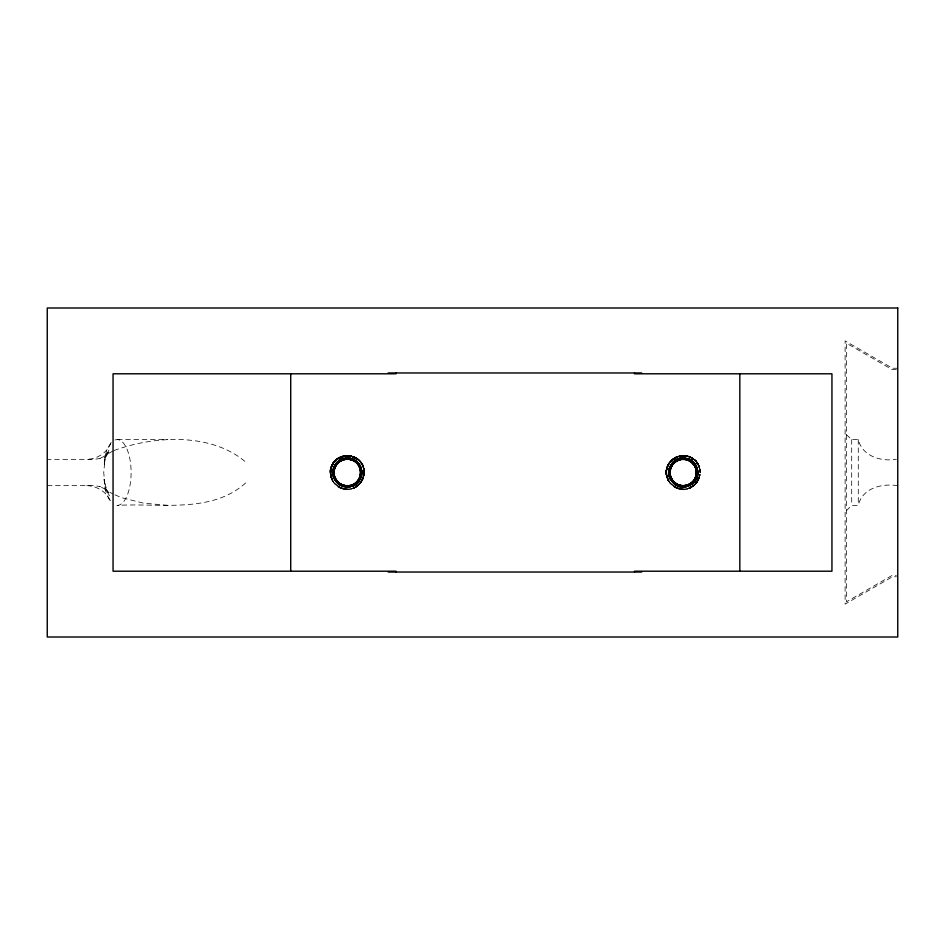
<?xml version="1.0" encoding="UTF-8"?>
<svg xmlns="http://www.w3.org/2000/svg" width="945" height="945" viewBox="0 0 945 945"><rect width="100%" height="100%" fill="white"/><g stroke="black" fill="none" stroke-linecap="round" stroke-linejoin="round"><path stroke-width="0.71" stroke-dasharray="4.72 3.54" d="M355.934 486.97C388.017 456.707 319.304 439.082 332.758 480.981M696.914 462.672C684.641 443.996 655.369 466.322 670.135 483.096M330.526 471.13L330.892 476.245L332.77 481.005M666.449 471.13L667.572 478.702L670.241 483.226M363.695 476.434C369.341 444.622 317.083 453.813 333.266 481.796M364.097 473.929L364.12 471.366M334.105 482.966C324.749 472.264 334.707 453.801 348.776 455.714M670.029 482.966C665.717 477.591 665.221 469.594 668.847 463.735M330.49 473.528L330.537 470.964M666.414 473.528L666.461 470.964M356.3 486.746C387.663 455.549 318.122 439.85 333.077 481.513M364.085 474.095L363.057 466.523M364.061 474.236L364.132 471.697C364.605 479.469 359.029 486.994 351.457 488.825M333.939 482.753C328.529 475.937 329.675 465.153 336.42 459.648M669.863 482.753C652.511 458.101 699.217 442.567 700.08 472.701M333.845 482.623C327.856 475.04 330.254 462.826 338.641 458.053M669.769 482.623C653.467 459.861 695.414 442.567 699.914 470.173M364.038 474.508L363.872 469.417M333.75 482.493C328.458 475.559 329.829 464.81 336.68 459.435M666.39 472.949L667.3 477.981L669.662 482.493C664.973 476.268 665.445 466.913 670.737 461.195L667.938 465.448L666.52 470.362M364.014 474.662L363.896 469.57C365.337 477.237 360.766 485.399 353.477 488.175L359.75 483.852L363.482 477.201M361.25 481.95C375.732 460.18 337.223 443.205 330.927 468.59M363.99 474.827L363.931 469.736M333.585 482.269C316.469 454.888 368.337 443.866 363.825 475.855L364.132 473.327L363.813 475.867M666.615 475.229L669.521 482.293C653.739 459.022 696.382 442.862 699.985 470.74L698.698 465.814L695.981 461.491L698.686 465.802M330.466 472.654L330.632 470.102M666.39 472.654L666.556 470.102M363.612 468.236L364.061 470.764C360.541 442.992 318.016 458.809 333.49 482.139M669.414 482.139L668.127 479.942L669.426 482.151C657.685 467.102 680.258 446.56 694.138 459.66L692.083 458.171M330.667 469.937L331.246 467.432L330.466 472.488L331.246 477.568M666.39 472.488L668.115 465.07L671.056 460.865M363.931 475.264L364.156 472.724M363.896 475.429C368.68 453.706 332.486 448.213 330.596 470.362M363.872 475.583C367.05 462.07 350.418 450.387 338.782 457.971M667.867 479.398C665.386 473.906 666.142 467.184 669.769 462.377C665.587 467.869 665.304 475.878 669.095 481.655M666.402 471.886L666.686 469.358M330.797 469.204L330.561 474.307L331.872 479.245M669.863 462.247C665.634 467.704 665.268 475.701 669.001 481.513M666.721 469.181L666.485 474.307L667.796 479.245M364.132 473.492L363.79 476.008C368.408 458.904 342.858 447.8 333.502 462.849M350.099 455.892C337.625 453.246 326.356 467.468 331.766 479.009M700.068 471.945C697.835 441.87 651.885 459.518 670.348 483.356M330.856 468.921L331.589 466.464L330.502 471.46L330.963 476.563M666.768 468.921L667.513 466.464L666.426 471.46L666.886 476.563M699.985 474.26C699.312 481.123 694.067 487.171 687.381 488.825M330.561 470.693L333.077 463.487L338.499 458.136M666.485 470.693L668.989 463.499L667.796 465.755M330.585 470.527L333.172 463.345L336.574 459.53M666.508 470.527C667.938 449.867 701.533 452.218 700.08 472.878M687.121 488.896C693.843 487.336 699.17 481.371 699.961 474.52M686.956 488.931C693.689 487.443 699.076 481.537 699.938 474.685M697.162 481.974L693.689 485.706L698.438 479.753L699.914 474.851M363.695 468.566L363.742 476.197C368.928 444.292 316.811 454.261 333.396 481.997L332.132 479.8M331.293 467.279L330.466 472.346L331.199 477.402M699.843 475.288L696.926 482.316M699.784 475.607C698.686 481.525 694.244 486.604 688.527 488.494L695.047 484.513M331.636 466.322L330.514 473.858L331.695 478.832C324.726 463.948 344.795 448.473 357.411 459.022M667.619 466.168L666.839 468.614L667.631 466.145M106.939 453.789L104.8 457.687L109.254 449.572L105.155 459.27L104.044 465.661L105.332 455.372A32.898 13.903 -90 0 1 110.482 443.701M330.963 468.448C333.16 458.325 345.551 452.608 354.718 457.368L352.355 456.423M666.886 468.448C669.143 457.935 682.373 452.265 691.551 457.853C684.818 453.931 675.592 455.502 670.537 461.432M698.757 479.032L699.572 476.623L696.087 483.391L692.224 486.746M363.648 476.623C362.183 482.458 357.434 487.254 351.611 488.789M363.601 476.776L361.581 481.454L358.238 485.317L360.045 483.533M331.069 468.011L331.943 465.601M363.53 477.036L359.88 483.722L361.427 481.702M699.454 477.036L695.803 483.722L691.858 486.97M699.406 477.201L695.685 483.84M362.514 479.753L363.435 477.355M698.438 479.753L699.359 477.355M668.044 465.223L667.111 467.61L670.938 460.983M331.199 467.598L333.408 462.979L336.904 459.246L335.132 460.865M846.425 510.666L851.693 505.398L858.273 505.398C862.301 487.868 882.193 483.214 897.75 485.659M667.17 467.432L669.426 462.849M111.108 442.366C107.659 452.49 97.264 459.175 86.727 459.341M362.254 480.273L363.27 477.91L359.242 484.395L352.768 488.435L357.281 486.084L360.895 482.47M666.52 474.638C662.906 454.226 696.099 448.391 699.666 468.803C693.689 443.323 654.944 459.837 669.178 481.796M360.813 482.576L363.211 478.064L359.124 484.513L352.603 488.494M698.095 480.438L699.123 478.087L696.713 482.6M363.057 466.511C355.226 443.725 319.422 461.869 333.172 481.655M332.475 464.527L330.478 471.909L331.943 479.398M667.359 466.865L668.387 464.538M331.482 466.735C333.526 461.125 338.664 456.848 344.559 455.88M667.418 466.712C671.848 452.383 694.362 452.23 698.981 466.511M697.965 480.674L696.559 482.812L699.04 478.335L694.847 484.702L688.279 488.577L694.835 484.714L692.862 486.321M697.894 480.792L698.981 478.489L694.729 484.809L688.114 488.624L692.732 486.415L697.882 480.816L696.465 482.919M361.888 480.934L362.998 478.631L360.435 483.049L362.998 478.642M697.8 480.958L696.359 483.049L698.922 478.642M668.682 464.019C665.646 469.216 665.682 475.961 668.765 481.123C663.083 472.205 668.186 459.093 678.404 456.364M351.776 488.742L358.474 485.116L362.892 478.902M698.816 478.902L694.41 485.104L687.7 488.742M697.493 481.466L698.686 479.198L695.969 483.533L689.803 488.01L692.071 486.84M667.867 465.601L670.643 461.302M667.926 465.472L669.166 463.227M698.249 480.143L693.346 485.966L688.846 488.388L695.26 484.289L688.822 488.388M696.831 482.446L699.82 475.441C698.768 481.371 694.386 486.498 688.692 488.435L695.142 484.407L691.043 487.431M668.304 464.692L669.662 462.507M362.171 480.438L359.124 484.513L354.954 487.514M332.675 464.16C339.503 450.611 362.006 454.51 363.896 469.559L362.254 464.727L363.27 467.09M668.599 464.16C675.97 449.442 700.564 455.667 700.08 472.11M332.758 464.019C338.263 453.718 354.363 452.879 360.907 462.554M696.193 483.261L697.682 481.17L694.398 485.116L690.11 487.88L694.398 485.116M361.746 481.194L358.486 485.104L354.186 487.88L356.43 486.663M695.792 483.734L697.351 481.702M333.266 463.204L334.837 461.184M697.256 481.832L693.807 485.612L689.401 488.175L695.567 483.982M333.408 462.979L335.014 460.983M333.597 462.707L337.164 459.046L341.653 456.636M361.002 482.316L357.423 485.966L352.922 488.388M360.99 482.328L355.261 487.348M335.416 460.569L331.376 467.043L330.596 474.638M333.857 462.365L339.846 457.404L347.276 455.655L344.736 455.856M354.564 487.703L358.793 484.832L363.057 478.489L358.805 484.809L352.19 488.624M352.036 488.671L356.667 486.51L360.423 483.072M671.895 460.038L670.147 461.892C678.368 450.718 698.036 455.797 699.82 469.559M672.037 459.92L670.253 461.762C679.266 449.666 700.635 457.203 700.08 472.276M334.435 461.632L336.231 459.802M670.359 461.632L676.455 457.073M696.075 483.403L692.212 486.758L687.535 488.789M245.605 482.978C211.361 513.926 159.28 502.811 117.404 505.398M106.631 454.344L108.769 452.242L104.281 456.34L98.788 458.916L100.324 458.431L94.11 459.341L47.25 459.341M359.75 483.852L355.792 487.053M696.193 461.739L698.827 466.121L700.021 471.094C696.997 443.146 654.034 458.408 669.32 481.997L668.044 479.8M671.458 460.451C678.841 452.785 692.909 454.769 697.882 464.184M335.676 460.321L337.66 458.691M356.938 486.321L360.636 482.812L363.116 478.335L358.911 484.714L352.355 488.577M356.785 486.427L358.793 484.832M692.732 486.415L694.717 484.832M358.675 484.939L354.434 487.762M692.567 486.521L690.334 487.774L696.347 483.072L692.591 486.51L687.96 488.671M672.367 459.636L674.423 458.136M693.937 485.506L689.555 488.116M672.604 459.435C682.951 450.174 701.166 459.199 700.068 473.043M336.692 459.424L338.806 457.959M672.616 459.424C677.943 455.041 685.928 454.462 691.834 458.018M691.551 487.147L689.248 488.234L693.677 485.718M672.958 459.152C678.404 454.911 686.389 454.533 692.212 458.242M672.946 459.164C682.692 450.954 699.335 458.183 700.009 470.905L698.757 465.968L696.087 461.609L697.575 463.664M337.164 459.046C344.027 453.683 354.8 454.935 360.258 461.715L358.486 459.896M673.088 459.046L677.577 456.636M337.365 458.904C346.531 451.675 361.604 457.333 363.742 468.803M673.289 458.904L680.317 455.915M684.7 455.714L678.167 456.435L671.6 460.321L675.64 457.463L680.495 455.88M675.769 457.404L671.6 460.321C681.109 450.328 699.879 457.711 700.044 471.508L698.981 466.523M112.75 451.072L105.332 455.372L103.737 472.5L105.332 489.628A32.898 13.903 -90 0 0 110.482 501.299M337.873 458.549L340.106 457.274M673.797 458.549L678.415 456.352L686.023 455.892M338.156 458.36L340.401 457.132M674.21 458.266C684.452 451.202 699.938 459.27 700.056 471.673L699.04 466.676M354.021 487.951L356.289 486.758M689.944 487.951L692.212 486.758M338.523 458.124C349.095 451.037 364.841 459.991 364.156 472.701L363.447 467.669L361.25 463.05M353.631 488.116L355.911 486.982M674.73 457.959L677.033 456.837M353.465 488.187L355.769 487.065M339.042 457.829L346.508 455.679L354.021 457.049L351.611 456.211M675.108 457.746L679.904 455.986L685.019 455.75M692.366 458.349L694.41 459.896C682.751 448.391 661.524 462.01 667.123 477.402M114.026 450.529C154.259 435.68 211.219 432.456 245.605 462.022M688.255 488.577L690.641 487.632M688.09 488.624L690.488 487.703M340.259 457.203L342.657 456.305M343.212 456.163L340.802 456.967L343.236 456.151M676.726 456.967L679.136 456.163M340.932 456.907C347.264 454.285 355.001 455.986 359.643 461.018L357.777 459.294M341.086 456.848C351.776 452.135 364.959 461.408 364.144 473.055M677.6 456.624L685.184 455.762M341.925 456.541L344.393 455.915M342.078 456.482L347.11 455.655L344.571 455.88M678.167 456.435L683.223 455.655L688.279 456.423M678.581 456.305L681.097 455.785M343.401 456.116L348.492 455.691L353.477 456.825M679.325 456.116L681.853 455.714M343.555 456.081L346.094 455.703M679.479 456.081L687.121 456.104M343.98 455.986L349.095 455.75M344.145 455.951L346.697 455.667M680.329 455.903L685.42 455.797M680.932 455.809C688.633 454.663 696.63 459.53 699.123 466.913L698.107 464.586M681.25 455.773L688.846 456.612L693.346 459.034M345.764 455.726L350.867 456.033L355.627 457.853M897.75 368.243L892.482 368.243L845.114 340.897L845.114 604.103L892.482 576.757L896.439 576.757M896.344 369.566L892.127 369.566L846.425 343.177L846.425 601.823L892.127 575.434L896.344 575.434M846.425 434.641L851.693 439.602L858.273 439.602C862.277 456.376 881.106 461.762 896.356 459.341M47.25 485.659L94.11 485.659L100.335 486.569L98.788 486.096L104.293 488.671L108.781 492.758L104.812 487.336L109.266 495.452L106.95 491.246L104.044 479.375L105.332 489.628L112.75 493.928M117.404 439.602L167.879 439.638M682.29 455.679L689.803 456.99M346.366 455.679L348.929 455.738M346.969 455.655L349.52 455.797M347.559 455.655L354.977 457.498M167.879 505.362L143.309 503.118L121.704 497.684L114.026 494.471M683.648 455.655L688.692 456.565M347.725 455.655L350.276 455.915M347.89 455.667L350.441 455.951M86.727 485.659C97.264 485.824 107.659 492.51 111.108 502.634M684.416 455.691L689.401 456.825L693.819 459.4M348.658 455.714L351.197 456.104M352.166 456.376L349.685 455.821L356.808 458.585L361.959 464.184M685.609 455.821L688.114 456.376M350.867 456.033C358.568 457.604 364.416 465.023 364.156 472.878M351.457 456.175L353.891 456.99M687.535 456.211L689.956 457.061M690.11 457.12L687.7 456.258A16.845 16.845 0 0 0 678.876 456.222M687.936 456.329L692.567 458.479M689.555 456.884L693.949 459.506M690.511 457.309L692.732 458.585M690.653 457.38L692.862 458.679M356.289 458.242L360.151 461.597M692.224 458.254L694.28 459.79M692.591 458.49L696.347 461.928M356.926 458.668L358.911 460.286M359.1 460.475L357.163 458.833L360.813 462.424L363.199 466.913M693.087 458.833L695.047 460.487M693.217 458.927L695.166 460.605M693.689 459.294L695.579 461.042M357.907 459.4L359.75 461.148M694.729 460.191L696.465 462.081M358.805 460.191L360.541 462.081M360.99 462.672L359.336 460.711L363.305 467.232M695.685 461.16L698.52 465.424L699.938 470.338M697.363 463.322L695.803 461.278L699.454 467.964L698.591 465.566M360.647 462.211L362.053 464.349M361.238 463.026L362.514 465.247M361.344 463.18L362.596 465.424M361.439 463.322L362.667 465.566M361.581 463.546L362.774 465.814M667.69 479.009L668.859 481.288M667.631 478.855L668.776 481.147M361.888 464.066L362.998 466.369M668.611 480.863L666.768 476.079M332.687 480.863L330.856 476.079M668.481 480.627L666.402 473.28M331.435 478.135L332.475 480.473M698.178 464.727L699.182 467.09M699.229 467.232L698.249 464.857L699.843 469.712M332.274 480.095L330.691 475.229M331.116 477.154L332.014 479.552M667.04 477.13L667.926 479.528M330.797 475.819L332.545 480.603L330.478 473.28M666.579 475.063L667.17 477.568M363.648 468.377L364.085 470.905M666.402 473.114L666.686 475.654M330.478 473.114L330.762 475.654M330.466 472.949L330.738 475.5M858.273 439.602L858.273 505.398M851.693 439.602L851.693 505.398M342.952 456.222A16.845 16.845 0 0 1 351.67 456.222M115.006 440.016A32.898 13.903 -90 0 1 131.107 472.5A32.898 13.903 -90 0 1 115.006 504.984M361.238 481.974L357.777 485.706L361.238 481.974M356.147 486.84L353.891 488.01L356.147 486.84M362.833 465.944L361.651 463.664L362.833 465.968M668.399 480.473L667.359 478.135L668.387 480.462M332.392 480.332L331.376 477.981L332.392 480.308M363.813 469.133L363.116 466.676L364.132 471.673L363.825 469.145M700.044 471.366L699.678 468.826L700.044 471.342"/><path stroke-width="1.42" d="M359.301 479.587C371.267 446.749 315.417 457.652 338.877 483.58C368.857 499.196 366.932 444.398 338.145 462.01C361.486 444.906 371.81 491.542 343.437 485.884C317.992 476.705 346.803 442.886 359.903 466.546C370.003 493.656 322.316 490.88 335.499 465.117C351.257 443.146 375.945 480.095 349.603 486.238C320.768 488.565 336.444 443.441 357.635 463.144C374.48 484.301 332.203 497.98 333.467 470.964C338.145 444.327 376.405 466.936 355.332 483.887C332.274 498.027 323.875 454.391 350.524 458.951C378.012 468.011 346.035 503.496 334.164 477.119C326.852 451.072 371.125 454.888 359.478 479.292C344.819 502.019 318.335 466.322 344.346 458.892C371.078 454.817 361.876 498.298 339.078 483.745C317.272 464.716 360.517 444.422 361.214 473.351C357.848 500.188 318.524 479.481 338.735 461.514C361.073 446.276 371.609 489.439 344.76 486.191C318.548 479.564 343.909 443.075 359.254 465.342M695.177 465.342C682.597 445.544 656.279 473.043 676.596 484.75C697.623 495.416 706.128 458.077 682.55 458.585C659.09 460.369 671.092 496.621 690.972 484.088C710.168 470.504 681.25 445.556 670.643 466.546C661.157 488.057 698.78 494.601 697.091 471.13C694.173 447.8 658.547 461.55 672.049 480.804C686.129 498.972 709.742 470.173 689.188 459.908C670.277 450.411 660.673 484.631 681.782 486.356C705.23 488.175 698.934 450.517 677.352 459.872C656.291 470.374 681.085 499.409 694.764 480.308C707.451 460.439 671.127 448.296 669.32 471.815C667.843 493.373 703.836 488.258 696.406 467.964C688.137 445.886 656.61 467.657 674.328 483.214C692.744 497.731 708.502 463.074 685.444 458.75C662.067 455.632 666.414 493.692 688.48 485.399C708.218 477.91 689.637 447.741 674.068 462.01C683.861 452.49 701.426 464.149 696.465 476.871C692.874 490.053 671.824 488.955 669.627 475.465C672.639 433.731 722.724 479.965 681.357 486.309C643.179 469.169 703.789 437.96 695.555 478.985C666.379 508.989 657.826 441.362 693.559 463.144C711.739 500.838 645.27 485.695 677.978 459.601C719.617 455.431 682.621 512.686 669.308 473.008C679.656 432.456 720.787 486.852 678.947 485.754C644.395 462.129 709.577 442.142 694.221 481.064M356.596 482.883L360.175 477.827L361.203 471.472M695.225 479.587C706.588 461.207 672.344 448.958 669.462 470.374C665.776 490.112 699.229 491.435 697.126 471.472M361.191 473.693C363.541 455.395 333.183 453.612 333.384 472.075C332.038 489.002 359.537 491.4 361.096 474.461C364.486 456.081 333.798 452.962 333.408 471.649C331.53 488.848 359.596 491.624 361.108 474.378C364.38 455.974 333.68 453.045 333.396 471.732C331.624 488.967 359.714 491.542 361.12 474.295C364.168 457.25 336.337 452.596 333.668 469.7C329.38 486.474 356.785 493.16 360.718 476.304C366.53 458.538 336.55 451.32 333.644 469.783C329.462 486.64 357.021 493.089 360.754 476.138C366.353 458.36 336.408 451.438 333.632 469.866C329.545 486.746 357.151 493.03 360.777 476.056C366.282 458.136 336.042 451.533 333.585 470.114C329.829 486.958 357.305 492.877 360.801 475.973C365.916 459.376 338.747 451.403 334.081 468.129C328.151 484.194 353.395 493.798 360.352 478.43C345.835 502.775 317.461 466.452 344.76 458.809C374.279 456.128 357.718 502.267 336.656 481.466L339.928 484.312M697.115 473.693C692.555 437.062 646.793 476.304 682.29 486.403C717.172 482.222 681.865 437.204 669.509 470.114C669.97 505.091 718.306 475.075 687.192 459.14C652.9 455.632 675.699 506.355 696.276 478.43M361.829 477.804L361.829 470.137M697.753 477.804L697.753 470.137M675.852 484.312L672.627 481.537C700.588 503.779 707.073 445.804 674.86 461.361C651.223 487.23 707.167 498.369 695.225 465.412M334.873 466.239L337.341 462.766M670.785 466.239L673.265 462.766M695.189 480.036C688.787 490.597 670.832 487.029 669.462 474.626M358.025 481.407C351.587 489.864 336.715 486.899 334.01 476.623M336.656 463.534L339.857 460.735M672.568 463.534L675.781 460.735M674.801 461.408L676.596 460.25M351.103 485.907L346.886 486.427M687.027 485.907L682.81 486.427M388.147 372.968L641.69 372.968M388.147 572.032L641.69 572.032M682.633 458.585L684.771 458.656M683.247 489.345L676.478 487.927L670.348 483.356M347.323 489.345L340.554 487.927L334.424 483.356M684.936 458.679L687.027 459.093M674.198 486.722L678.876 488.778A16.845 16.845 0 0 0 687.582 488.778M338.275 486.722L342.952 488.778A16.845 16.845 0 0 0 351.67 488.778M688.881 459.766L690.76 460.782M352.957 459.766L354.836 460.782M353.111 459.837L354.977 460.865M335.971 480.592L337.341 482.233M671.8 480.45C667.465 474.461 669.048 465.342 675.143 461.16A13.927 13.927 0 0 1 693.89 463.534M335.877 480.45C331.541 474.461 333.124 465.342 339.22 461.16A13.927 13.927 0 0 1 357.966 463.534M359.301 465.412C362.289 470.397 361.711 477.142 357.919 481.537A13.927 13.927 0 0 1 339.184 483.816M739.829 373.795L739.829 571.205M634.544 372.968L634.544 373.795L831.943 373.795L831.943 571.205L634.544 571.205L634.544 572.032M396.002 372.968L396.002 373.795L113.057 373.795L113.057 571.205L396.002 571.205L396.002 572.032M290.717 373.795L290.717 571.205M693.89 481.466A13.927 13.927 0 0 1 675.108 483.816M897.75 307.999L47.25 307.999L47.25 637.001L897.75 637.001L897.75 307.999"/></g></svg>
